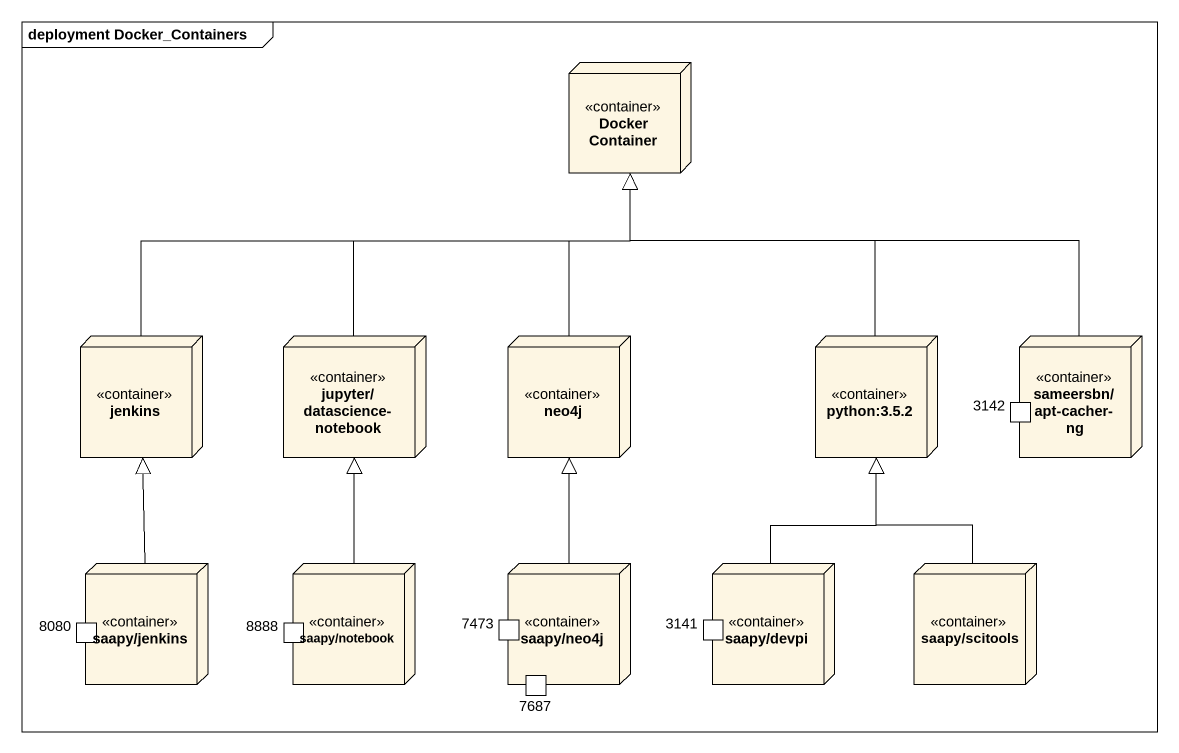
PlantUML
@startuml
mainframe deployment Docker_Containers
node "Docker Container" as Docker_Container <<container>>
node jenkins <<container>>
node "jupyter/datascience-notebook" as jupyter_datascience_notebook <<container>>
node neo4j <<container>>
node "python:3.5.2" as python_3_5_2 <<container>>
node "sameersbn/apt-cacher-ng" as sameersbn_apt_cacher_ng <<container>> {
  port "3142" as p3142
}
node "saapy/jenkins" as saapy_jenkins <<container>> {
  port "8080" as p8080
}
node "saapy/notebook" as saapy_notebook <<container>> {
  port "8888" as p8888
}
node "saapy/neo4j" as saapy_neo4j <<container>> {
  port "7473" as p7473
  port "7687" as p7687
}
node "saapy/devpi" as saapy_devpi <<container>> {
  port "3141" as p3141
}
node "saapy/scitools" as saapy_scitools <<container>>
jenkins -right-|> Docker_Container
jupyter_datascience_notebook -up-|> Docker_Container
neo4j -up-|> Docker_Container
python_3_5_2 -up-|> Docker_Container
sameersbn_apt_cacher_ng -up-|> Docker_Container
saapy_jenkins -up-|> jenkins
saapy_notebook -up-|> jupyter_datascience_notebook
saapy_neo4j -up-|> neo4j
saapy_devpi -up-|> python_3_5_2
saapy_scitools -up-|> python_3_5_2
@enduml
